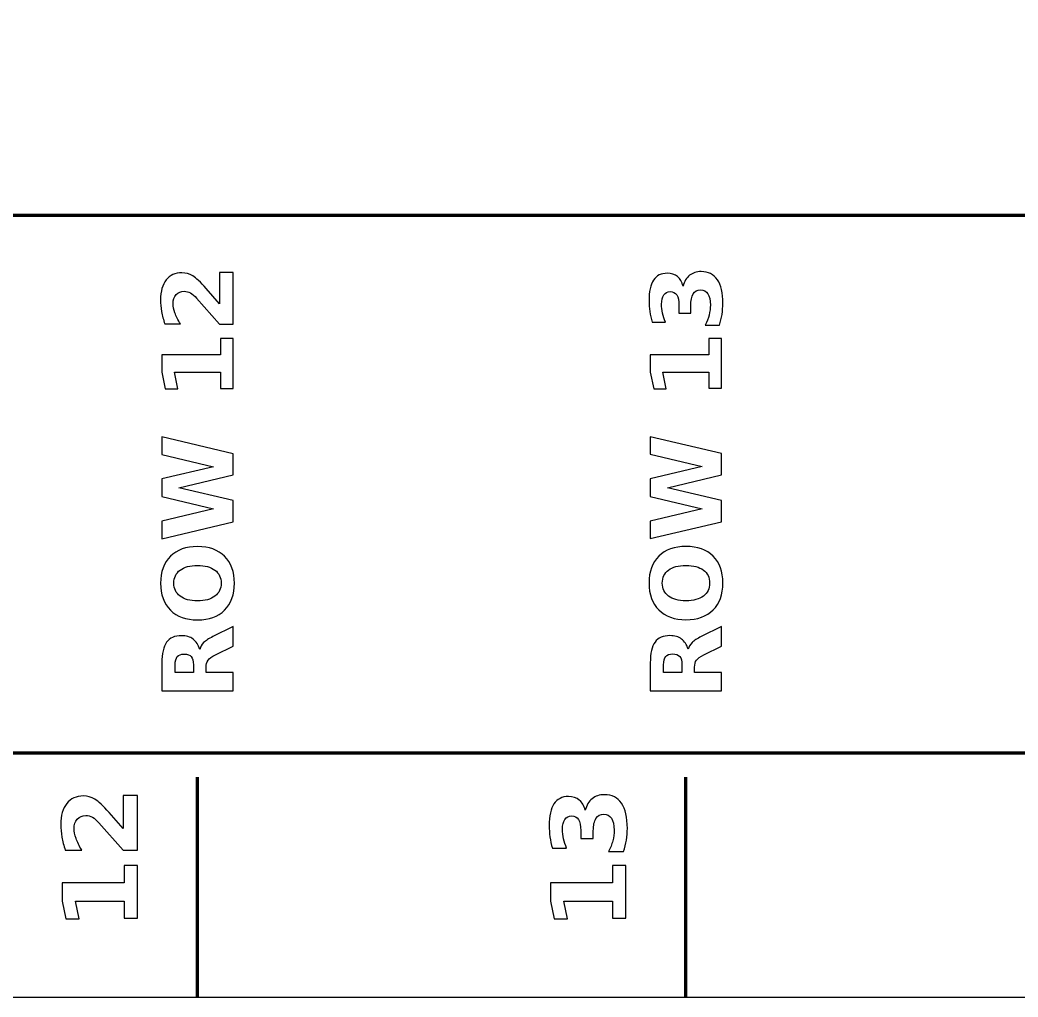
# Model space of a CAD drawing. Header units: centimetres. Extents: x -27.5 to 5.5, y -16.9 to -12.8.
# Drawn here: x -15.17 to -13.127, y -16.85 to -14.85 of the extents above; entities that cross this region are included whole.
import ezdxf

# ---------------------------------------------------------------- set-up
doc = ezdxf.new("R2010")
doc.units = ezdxf.units.CM
doc.header["$MEASUREMENT"] = 0
doc.layers.add('Layer 1', color=7, linetype='Continuous')

msp = doc.modelspace()

# ---------------------------------------------------------------- linework, layer by layer
at = {"layer": 'Layer 1', "color": 7}
msp.add_open_spline([(-27.5, -12.85), (-27.5, -12.85), (5.5, -12.85), (5.5, -12.85), (5.5, -12.85), (5.5, -12.85), (5.5, -16.85), (5.5, -16.85), (5.5, -16.85), (5.5, -16.85), (-27.5, -16.85), (-27.5, -16.85), (-27.5, -16.85), (-27.5, -16.85), (-27.5, -12.85), (-27.5, -12.85)], degree=3, knots=[0, 0, 0, 0, 0.25, 0.25, 0.25, 0.25, 0.5, 0.5, 0.5, 0.5, 0.75, 0.75, 0.75, 0.75, 1, 1, 1, 1], dxfattribs=at)
at = {"layer": 'Layer 1', "color": 250, "lineweight": 100}
msp.add_open_spline([(-26.05684, -16.35), (-26.05684, -16.35), (-26.05684, -15.25), (-26.05684, -15.25), (-26.05684, -15.25), (-26.05684, -15.25), (3.51816, -15.25), (3.51816, -15.25), (3.51816, -15.25), (3.51816, -15.25), (3.51816, -16.35), (3.51816, -16.35), (3.51816, -16.35), (3.51816, -16.35), (-26.05684, -16.35), (-26.05684, -16.35)], degree=3, knots=[0, 0, 0, 0, 0.25, 0.25, 0.25, 0.25, 0.5, 0.5, 0.5, 0.5, 0.75, 0.75, 0.75, 0.75, 1, 1, 1, 1], dxfattribs=at)
at = {"layer": 'Layer 1', "color": 250}
for points, knots in [([(-14.76167, -15.43079), (-14.76167, -15.43079), (-14.76167, -15.36662), (-14.76167, -15.36662), (-14.76167, -15.36662), (-14.76167, -15.36662), (-14.73404, -15.36662), (-14.73404, -15.36662), (-14.73404, -15.36662), (-14.73404, -15.36662), (-14.73404, -15.47259), (-14.73404, -15.47259), (-14.73404, -15.47259), (-14.73404, -15.47259), (-14.76167, -15.47259), (-14.76167, -15.47259), (-14.76167, -15.47259), (-14.76167, -15.47259), (-14.80864, -15.41935), (-14.80864, -15.41935), (-14.80864, -15.41935), (-14.81294, -15.41459), (-14.81714, -15.41109), (-14.82124, -15.40882), (-14.82124, -15.40882), (-14.82534, -15.40652), (-14.82961, -15.40539), (-14.83404, -15.40539), (-14.83404, -15.40539), (-14.84087, -15.40539), (-14.84637, -15.40769), (-14.85054, -15.41229), (-14.85054, -15.41229), (-14.85471, -15.41685), (-14.85677, -15.42295), (-14.85677, -15.43059), (-14.85677, -15.43059), (-14.85677, -15.43645), (-14.85551, -15.44285), (-14.85301, -15.44982), (-14.85301, -15.44982), (-14.85051, -15.45679), (-14.84677, -15.46425), (-14.84184, -15.47219), (-14.84184, -15.47219), (-14.84184, -15.47219), (-14.87387, -15.47219), (-14.87387, -15.47219), (-14.87387, -15.47219), (-14.87667, -15.46372), (-14.87881, -15.45535), (-14.88027, -15.44709), (-14.88027, -15.44709), (-14.88174, -15.43882), (-14.88247, -15.43072), (-14.88247, -15.42275), (-14.88247, -15.42275), (-14.88247, -15.40532), (-14.87864, -15.39175), (-14.87094, -15.38209), (-14.87094, -15.38209), (-14.86327, -15.37242), (-14.85257, -15.36759), (-14.83881, -15.36759), (-14.83881, -15.36759), (-14.83087, -15.36759), (-14.82347, -15.36965), (-14.81661, -15.37375), (-14.81661, -15.37375), (-14.80974, -15.37785), (-14.80054, -15.38649), (-14.78901, -15.39962), (-14.78901, -15.39962), (-14.78901, -15.39962), (-14.76167, -15.43079), (-14.76167, -15.43079)], [0, 0, 0, 0, 0.0526316, 0.0526316, 0.0526316, 0.0526316, 0.1052632, 0.1052632, 0.1052632, 0.1052632, 0.1578947, 0.1578947, 0.1578947, 0.1578947, 0.2105263, 0.2105263, 0.2105263, 0.2105263, 0.2631579, 0.2631579, 0.2631579, 0.2631579, 0.3157895, 0.3157895, 0.3157895, 0.3157895, 0.3684211, 0.3684211, 0.3684211, 0.3684211, 0.4210526, 0.4210526, 0.4210526, 0.4210526, 0.4736842, 0.4736842, 0.4736842, 0.4736842, 0.5263158, 0.5263158, 0.5263158, 0.5263158, 0.5789474, 0.5789474, 0.5789474, 0.5789474, 0.6315789, 0.6315789, 0.6315789, 0.6315789, 0.6842105, 0.6842105, 0.6842105, 0.6842105, 0.7368421, 0.7368421, 0.7368421, 0.7368421, 0.7894737, 0.7894737, 0.7894737, 0.7894737, 0.8421053, 0.8421053, 0.8421053, 0.8421053, 0.8947368, 0.8947368, 0.8947368, 0.8947368, 0.9473684, 0.9473684, 0.9473684, 0.9473684, 1, 1, 1, 1]), ([(-13.81257, -15.39507), (-13.81004, -15.38527), (-13.80561, -15.37777), (-13.79934, -15.37267), (-13.79934, -15.37267), (-13.79304, -15.36757), (-13.78507, -15.36501), (-13.77537, -15.36501), (-13.77537, -15.36501), (-13.76091, -15.36501), (-13.74991, -15.37054), (-13.74237, -15.38161), (-13.74237, -15.38161), (-13.73487, -15.39267), (-13.73111, -15.40881), (-13.73111, -15.43004), (-13.73111, -15.43004), (-13.73111, -15.43754), (-13.73171, -15.44504), (-13.73291, -15.45257), (-13.73291, -15.45257), (-13.73411, -15.46007), (-13.73594, -15.46751), (-13.73834, -15.47487), (-13.73834, -15.47487), (-13.73834, -15.47487), (-13.76734, -15.47487), (-13.76734, -15.47487), (-13.76734, -15.47487), (-13.76384, -15.46784), (-13.76117, -15.46087), (-13.75937, -15.45394), (-13.75937, -15.45394), (-13.75761, -15.44701), (-13.75671, -15.44017), (-13.75671, -15.43347), (-13.75671, -15.43347), (-13.75671, -15.42351), (-13.75844, -15.41587), (-13.76187, -15.41057), (-13.76187, -15.41057), (-13.76534, -15.40527), (-13.77027, -15.40261), (-13.77674, -15.40261), (-13.77674, -15.40261), (-13.78337, -15.40261), (-13.78841, -15.40534), (-13.79181, -15.41077), (-13.79181, -15.41077), (-13.79524, -15.41621), (-13.79694, -15.42424), (-13.79694, -15.43484), (-13.79694, -15.43484), (-13.79694, -15.43484), (-13.79694, -15.44987), (-13.79694, -15.44987), (-13.79694, -15.44987), (-13.79694, -15.44987), (-13.82117, -15.44987), (-13.82117, -15.44987), (-13.82117, -15.44987), (-13.82117, -15.44987), (-13.82117, -15.43407), (-13.82117, -15.43407), (-13.82117, -15.43407), (-13.82117, -15.42461), (-13.82264, -15.41761), (-13.82561, -15.41297), (-13.82561, -15.41297), (-13.82857, -15.40834), (-13.83307, -15.40604), (-13.83911, -15.40604), (-13.83911, -15.40604), (-13.84471, -15.40604), (-13.84904, -15.40827), (-13.85207, -15.41277), (-13.85207, -15.41277), (-13.85514, -15.41727), (-13.85667, -15.42361), (-13.85667, -15.43181), (-13.85667, -15.43181), (-13.85667, -15.43787), (-13.85601, -15.44397), (-13.85464, -15.45017), (-13.85464, -15.45017), (-13.85327, -15.45634), (-13.85124, -15.46247), (-13.84857, -15.46861), (-13.84857, -15.46861), (-13.84857, -15.46861), (-13.87611, -15.46861), (-13.87611, -15.46861), (-13.87611, -15.46861), (-13.87821, -15.46117), (-13.87977, -15.45384), (-13.88081, -15.44654), (-13.88081, -15.44654), (-13.88184, -15.43924), (-13.88237, -15.43211), (-13.88237, -15.42507), (-13.88237, -15.42507), (-13.88237, -15.40614), (-13.87927, -15.39194), (-13.87304, -15.38254), (-13.87304, -15.38254), (-13.86684, -15.37314), (-13.85747, -15.36844), (-13.84497, -15.36844), (-13.84497, -15.36844), (-13.83647, -15.36844), (-13.82947, -15.37067), (-13.82404, -15.37517), (-13.82404, -15.37517), (-13.81861, -15.37967), (-13.81477, -15.38631), (-13.81257, -15.39507)], [0, 0, 0, 0, 0.0344828, 0.0344828, 0.0344828, 0.0344828, 0.0689655, 0.0689655, 0.0689655, 0.0689655, 0.1034483, 0.1034483, 0.1034483, 0.1034483, 0.137931, 0.137931, 0.137931, 0.137931, 0.1724138, 0.1724138, 0.1724138, 0.1724138, 0.2068966, 0.2068966, 0.2068966, 0.2068966, 0.2413793, 0.2413793, 0.2413793, 0.2413793, 0.2758621, 0.2758621, 0.2758621, 0.2758621, 0.3103448, 0.3103448, 0.3103448, 0.3103448, 0.3448276, 0.3448276, 0.3448276, 0.3448276, 0.3793103, 0.3793103, 0.3793103, 0.3793103, 0.4137931, 0.4137931, 0.4137931, 0.4137931, 0.4482759, 0.4482759, 0.4482759, 0.4482759, 0.4827586, 0.4827586, 0.4827586, 0.4827586, 0.5172414, 0.5172414, 0.5172414, 0.5172414, 0.5517241, 0.5517241, 0.5517241, 0.5517241, 0.5862069, 0.5862069, 0.5862069, 0.5862069, 0.6206897, 0.6206897, 0.6206897, 0.6206897, 0.6551724, 0.6551724, 0.6551724, 0.6551724, 0.6896552, 0.6896552, 0.6896552, 0.6896552, 0.7241379, 0.7241379, 0.7241379, 0.7241379, 0.7586207, 0.7586207, 0.7586207, 0.7586207, 0.7931034, 0.7931034, 0.7931034, 0.7931034, 0.8275862, 0.8275862, 0.8275862, 0.8275862, 0.862069, 0.862069, 0.862069, 0.862069, 0.8965517, 0.8965517, 0.8965517, 0.8965517, 0.9310345, 0.9310345, 0.9310345, 0.9310345, 0.9655172, 0.9655172, 0.9655172, 0.9655172, 1, 1, 1, 1]), ([(-14.76001, -15.60416), (-14.76001, -15.60416), (-14.76001, -15.57096), (-14.76001, -15.57096), (-14.76001, -15.57096), (-14.76001, -15.57096), (-14.85424, -15.57096), (-14.85424, -15.57096), (-14.85424, -15.57096), (-14.85424, -15.57096), (-14.84721, -15.60502), (-14.84721, -15.60502), (-14.84721, -15.60502), (-14.84721, -15.60502), (-14.87281, -15.60502), (-14.87281, -15.60502), (-14.87281, -15.60502), (-14.87281, -15.60502), (-14.87984, -15.57116), (-14.87984, -15.57116), (-14.87984, -15.57116), (-14.87984, -15.57116), (-14.87984, -15.53542), (-14.87984, -15.53542), (-14.87984, -15.53542), (-14.87984, -15.53542), (-14.76001, -15.53542), (-14.76001, -15.53542), (-14.76001, -15.53542), (-14.76001, -15.53542), (-14.76001, -15.50222), (-14.76001, -15.50222), (-14.76001, -15.50222), (-14.76001, -15.50222), (-14.73404, -15.50222), (-14.73404, -15.50222), (-14.73404, -15.50222), (-14.73404, -15.50222), (-14.73404, -15.60416), (-14.73404, -15.60416), (-14.73404, -15.60416), (-14.73404, -15.60416), (-14.76001, -15.60416), (-14.76001, -15.60416)], [0, 0, 0, 0, 0.0909091, 0.0909091, 0.0909091, 0.0909091, 0.1818182, 0.1818182, 0.1818182, 0.1818182, 0.2727273, 0.2727273, 0.2727273, 0.2727273, 0.3636364, 0.3636364, 0.3636364, 0.3636364, 0.4545455, 0.4545455, 0.4545455, 0.4545455, 0.5454545, 0.5454545, 0.5454545, 0.5454545, 0.6363636, 0.6363636, 0.6363636, 0.6363636, 0.7272727, 0.7272727, 0.7272727, 0.7272727, 0.8181818, 0.8181818, 0.8181818, 0.8181818, 0.9090909, 0.9090909, 0.9090909, 0.9090909, 1, 1, 1, 1]), ([(-13.75991, -15.60398), (-13.75991, -15.60398), (-13.75991, -15.57078), (-13.75991, -15.57078), (-13.75991, -15.57078), (-13.75991, -15.57078), (-13.85414, -15.57078), (-13.85414, -15.57078), (-13.85414, -15.57078), (-13.85414, -15.57078), (-13.84711, -15.60484), (-13.84711, -15.60484), (-13.84711, -15.60484), (-13.84711, -15.60484), (-13.87271, -15.60484), (-13.87271, -15.60484), (-13.87271, -15.60484), (-13.87271, -15.60484), (-13.87974, -15.57098), (-13.87974, -15.57098), (-13.87974, -15.57098), (-13.87974, -15.57098), (-13.87974, -15.53524), (-13.87974, -15.53524), (-13.87974, -15.53524), (-13.87974, -15.53524), (-13.75991, -15.53524), (-13.75991, -15.53524), (-13.75991, -15.53524), (-13.75991, -15.53524), (-13.75991, -15.50204), (-13.75991, -15.50204), (-13.75991, -15.50204), (-13.75991, -15.50204), (-13.73394, -15.50204), (-13.73394, -15.50204), (-13.73394, -15.50204), (-13.73394, -15.50204), (-13.73394, -15.60398), (-13.73394, -15.60398), (-13.73394, -15.60398), (-13.73394, -15.60398), (-13.75991, -15.60398), (-13.75991, -15.60398)], [0, 0, 0, 0, 0.0909091, 0.0909091, 0.0909091, 0.0909091, 0.1818182, 0.1818182, 0.1818182, 0.1818182, 0.2727273, 0.2727273, 0.2727273, 0.2727273, 0.3636364, 0.3636364, 0.3636364, 0.3636364, 0.4545455, 0.4545455, 0.4545455, 0.4545455, 0.5454545, 0.5454545, 0.5454545, 0.5454545, 0.6363636, 0.6363636, 0.6363636, 0.6363636, 0.7272727, 0.7272727, 0.7272727, 0.7272727, 0.8181818, 0.8181818, 0.8181818, 0.8181818, 0.9090909, 0.9090909, 0.9090909, 0.9090909, 1, 1, 1, 1]), ([(-14.87984, -15.91185), (-14.87984, -15.91185), (-14.87984, -15.87582), (-14.87984, -15.87582), (-14.87984, -15.87582), (-14.87984, -15.87582), (-14.77387, -15.85062), (-14.77387, -15.85062), (-14.77387, -15.85062), (-14.77387, -15.85062), (-14.87984, -15.82562), (-14.87984, -15.82562), (-14.87984, -15.82562), (-14.87984, -15.82562), (-14.87984, -15.78939), (-14.87984, -15.78939), (-14.87984, -15.78939), (-14.87984, -15.78939), (-14.77387, -15.76439), (-14.77387, -15.76439), (-14.77387, -15.76439), (-14.77387, -15.76439), (-14.87984, -15.73919), (-14.87984, -15.73919), (-14.87984, -15.73919), (-14.87984, -15.73919), (-14.87984, -15.70345), (-14.87984, -15.70345), (-14.87984, -15.70345), (-14.87984, -15.70345), (-14.73404, -15.73782), (-14.73404, -15.73782), (-14.73404, -15.73782), (-14.73404, -15.73782), (-14.73404, -15.78119), (-14.73404, -15.78119), (-14.73404, -15.78119), (-14.73404, -15.78119), (-14.84487, -15.80765), (-14.84487, -15.80765), (-14.84487, -15.80765), (-14.84487, -15.80765), (-14.73404, -15.83382), (-14.73404, -15.83382), (-14.73404, -15.83382), (-14.73404, -15.83382), (-14.73404, -15.87719), (-14.73404, -15.87719), (-14.73404, -15.87719), (-14.73404, -15.87719), (-14.87984, -15.91185), (-14.87984, -15.91185)], [0, 0, 0, 0, 0.0769231, 0.0769231, 0.0769231, 0.0769231, 0.1538462, 0.1538462, 0.1538462, 0.1538462, 0.2307692, 0.2307692, 0.2307692, 0.2307692, 0.3076923, 0.3076923, 0.3076923, 0.3076923, 0.3846154, 0.3846154, 0.3846154, 0.3846154, 0.4615385, 0.4615385, 0.4615385, 0.4615385, 0.5384615, 0.5384615, 0.5384615, 0.5384615, 0.6153846, 0.6153846, 0.6153846, 0.6153846, 0.6923077, 0.6923077, 0.6923077, 0.6923077, 0.7692308, 0.7692308, 0.7692308, 0.7692308, 0.8461538, 0.8461538, 0.8461538, 0.8461538, 0.9230769, 0.9230769, 0.9230769, 0.9230769, 1, 1, 1, 1]), ([(-13.87974, -15.91167), (-13.87974, -15.91167), (-13.87974, -15.87564), (-13.87974, -15.87564), (-13.87974, -15.87564), (-13.87974, -15.87564), (-13.77377, -15.85044), (-13.77377, -15.85044), (-13.77377, -15.85044), (-13.77377, -15.85044), (-13.87974, -15.82544), (-13.87974, -15.82544), (-13.87974, -15.82544), (-13.87974, -15.82544), (-13.87974, -15.78921), (-13.87974, -15.78921), (-13.87974, -15.78921), (-13.87974, -15.78921), (-13.77377, -15.76421), (-13.77377, -15.76421), (-13.77377, -15.76421), (-13.77377, -15.76421), (-13.87974, -15.73901), (-13.87974, -15.73901), (-13.87974, -15.73901), (-13.87974, -15.73901), (-13.87974, -15.70327), (-13.87974, -15.70327), (-13.87974, -15.70327), (-13.87974, -15.70327), (-13.73394, -15.73764), (-13.73394, -15.73764), (-13.73394, -15.73764), (-13.73394, -15.73764), (-13.73394, -15.78101), (-13.73394, -15.78101), (-13.73394, -15.78101), (-13.73394, -15.78101), (-13.84477, -15.80747), (-13.84477, -15.80747), (-13.84477, -15.80747), (-13.84477, -15.80747), (-13.73394, -15.83364), (-13.73394, -15.83364), (-13.73394, -15.83364), (-13.73394, -15.83364), (-13.73394, -15.87701), (-13.73394, -15.87701), (-13.73394, -15.87701), (-13.73394, -15.87701), (-13.87974, -15.91167), (-13.87974, -15.91167)], [0, 0, 0, 0, 0.0769231, 0.0769231, 0.0769231, 0.0769231, 0.1538462, 0.1538462, 0.1538462, 0.1538462, 0.2307692, 0.2307692, 0.2307692, 0.2307692, 0.3076923, 0.3076923, 0.3076923, 0.3076923, 0.3846154, 0.3846154, 0.3846154, 0.3846154, 0.4615385, 0.4615385, 0.4615385, 0.4615385, 0.5384615, 0.5384615, 0.5384615, 0.5384615, 0.6153846, 0.6153846, 0.6153846, 0.6153846, 0.6923077, 0.6923077, 0.6923077, 0.6923077, 0.7692308, 0.7692308, 0.7692308, 0.7692308, 0.8461538, 0.8461538, 0.8461538, 0.8461538, 0.9230769, 0.9230769, 0.9230769, 0.9230769, 1, 1, 1, 1]), ([(-14.88247, -16.00288), (-14.88247, -15.97945), (-14.87577, -15.96108), (-14.86234, -15.94782), (-14.86234, -15.94782), (-14.84894, -15.93452), (-14.83041, -15.92788), (-14.80681, -15.92788), (-14.80681, -15.92788), (-14.78324, -15.92788), (-14.76474, -15.93452), (-14.75134, -15.94782), (-14.75134, -15.94782), (-14.73791, -15.96108), (-14.73121, -15.97945), (-14.73121, -16.00288), (-14.73121, -16.00288), (-14.73121, -16.02625), (-14.73791, -16.04458), (-14.75134, -16.05792), (-14.75134, -16.05792), (-14.76474, -16.07122), (-14.78324, -16.07788), (-14.80681, -16.07788), (-14.80681, -16.07788), (-14.83041, -16.07788), (-14.84894, -16.07122), (-14.86234, -16.05792), (-14.86234, -16.05792), (-14.87577, -16.04458), (-14.88247, -16.02625), (-14.88247, -16.00288)], [0, 0, 0, 0, 0.125, 0.125, 0.125, 0.125, 0.25, 0.25, 0.25, 0.25, 0.375, 0.375, 0.375, 0.375, 0.5, 0.5, 0.5, 0.5, 0.625, 0.625, 0.625, 0.625, 0.75, 0.75, 0.75, 0.75, 0.875, 0.875, 0.875, 0.875, 1, 1, 1, 1]), ([(-13.88237, -16.0027), (-13.88237, -15.97927), (-13.87567, -15.9609), (-13.86224, -15.94764), (-13.86224, -15.94764), (-13.84884, -15.93434), (-13.83031, -15.9277), (-13.80671, -15.9277), (-13.80671, -15.9277), (-13.78314, -15.9277), (-13.76464, -15.93434), (-13.75124, -15.94764), (-13.75124, -15.94764), (-13.73781, -15.9609), (-13.73111, -15.97927), (-13.73111, -16.0027), (-13.73111, -16.0027), (-13.73111, -16.02607), (-13.73781, -16.0444), (-13.75124, -16.05774), (-13.75124, -16.05774), (-13.76464, -16.07104), (-13.78314, -16.0777), (-13.80671, -16.0777), (-13.80671, -16.0777), (-13.83031, -16.0777), (-13.84884, -16.07104), (-13.86224, -16.05774), (-13.86224, -16.05774), (-13.87567, -16.0444), (-13.88237, -16.02607), (-13.88237, -16.0027)], [0, 0, 0, 0, 0.125, 0.125, 0.125, 0.125, 0.25, 0.25, 0.25, 0.25, 0.375, 0.375, 0.375, 0.375, 0.5, 0.5, 0.5, 0.5, 0.625, 0.625, 0.625, 0.625, 0.75, 0.75, 0.75, 0.75, 0.875, 0.875, 0.875, 0.875, 1, 1, 1, 1]), ([(-14.85524, -16.00288), (-14.85524, -16.01435), (-14.85101, -16.02322), (-14.84254, -16.02955), (-14.84254, -16.02955), (-14.83407, -16.03585), (-14.82217, -16.03902), (-14.80681, -16.03902), (-14.80681, -16.03902), (-14.79147, -16.03902), (-14.77961, -16.03585), (-14.77114, -16.02955), (-14.77114, -16.02955), (-14.76267, -16.02322), (-14.75844, -16.01435), (-14.75844, -16.00288), (-14.75844, -16.00288), (-14.75844, -15.99135), (-14.76267, -15.98245), (-14.77114, -15.97612), (-14.77114, -15.97612), (-14.77961, -15.96982), (-14.79147, -15.96665), (-14.80681, -15.96665), (-14.80681, -15.96665), (-14.82217, -15.96665), (-14.83407, -15.96982), (-14.84254, -15.97612), (-14.84254, -15.97612), (-14.85101, -15.98245), (-14.85524, -15.99135), (-14.85524, -16.00288)], [0, 0, 0, 0, 0.125, 0.125, 0.125, 0.125, 0.25, 0.25, 0.25, 0.25, 0.375, 0.375, 0.375, 0.375, 0.5, 0.5, 0.5, 0.5, 0.625, 0.625, 0.625, 0.625, 0.75, 0.75, 0.75, 0.75, 0.875, 0.875, 0.875, 0.875, 1, 1, 1, 1]), ([(-13.85514, -16.0027), (-13.85514, -16.01417), (-13.85091, -16.02304), (-13.84244, -16.02937), (-13.84244, -16.02937), (-13.83397, -16.03567), (-13.82207, -16.03884), (-13.80671, -16.03884), (-13.80671, -16.03884), (-13.79137, -16.03884), (-13.77951, -16.03567), (-13.77104, -16.02937), (-13.77104, -16.02937), (-13.76257, -16.02304), (-13.75834, -16.01417), (-13.75834, -16.0027), (-13.75834, -16.0027), (-13.75834, -15.99117), (-13.76257, -15.98227), (-13.77104, -15.97594), (-13.77104, -15.97594), (-13.77951, -15.96964), (-13.79137, -15.96647), (-13.80671, -15.96647), (-13.80671, -15.96647), (-13.82207, -15.96647), (-13.83397, -15.96964), (-13.84244, -15.97594), (-13.84244, -15.97594), (-13.85091, -15.98227), (-13.85514, -15.99117), (-13.85514, -16.0027)], [0, 0, 0, 0, 0.125, 0.125, 0.125, 0.125, 0.25, 0.25, 0.25, 0.25, 0.375, 0.375, 0.375, 0.375, 0.5, 0.5, 0.5, 0.5, 0.625, 0.625, 0.625, 0.625, 0.75, 0.75, 0.75, 0.75, 0.875, 0.875, 0.875, 0.875, 1, 1, 1, 1]), ([(-14.78921, -16.18588), (-14.78921, -16.18588), (-14.73404, -16.18588), (-14.73404, -16.18588), (-14.73404, -16.18588), (-14.73404, -16.18588), (-14.73404, -16.22348), (-14.73404, -16.22348), (-14.73404, -16.22348), (-14.73404, -16.22348), (-14.87984, -16.22348), (-14.87984, -16.22348), (-14.87984, -16.22348), (-14.87984, -16.22348), (-14.87984, -16.16605), (-14.87984, -16.16605), (-14.87984, -16.16605), (-14.87984, -16.14685), (-14.87661, -16.13275), (-14.87017, -16.12382), (-14.87017, -16.12382), (-14.86374, -16.11485), (-14.85354, -16.11038), (-14.83961, -16.11038), (-14.83961, -16.11038), (-14.82997, -16.11038), (-14.82204, -16.11272), (-14.81587, -16.11735), (-14.81587, -16.11735), (-14.80967, -16.12202), (-14.80511, -16.12905), (-14.80217, -16.13842), (-14.80217, -16.13842), (-14.80101, -16.13328), (-14.79837, -16.12865), (-14.79424, -16.12458), (-14.79424, -16.12458), (-14.79011, -16.12052), (-14.78384, -16.11642), (-14.77544, -16.11225), (-14.77544, -16.11225), (-14.77544, -16.11225), (-14.73404, -16.09182), (-14.73404, -16.09182), (-14.73404, -16.09182), (-14.73404, -16.09182), (-14.73404, -16.13188), (-14.73404, -16.13188), (-14.73404, -16.13188), (-14.73404, -16.13188), (-14.77027, -16.14965), (-14.77027, -16.14965), (-14.77027, -16.14965), (-14.77754, -16.15322), (-14.78254, -16.15685), (-14.78521, -16.16055), (-14.78521, -16.16055), (-14.78787, -16.16422), (-14.78921, -16.16912), (-14.78921, -16.17525), (-14.78921, -16.17525), (-14.78921, -16.17525), (-14.78921, -16.18588), (-14.78921, -16.18588)], [0, 0, 0, 0, 0.0625, 0.0625, 0.0625, 0.0625, 0.125, 0.125, 0.125, 0.125, 0.1875, 0.1875, 0.1875, 0.1875, 0.25, 0.25, 0.25, 0.25, 0.3125, 0.3125, 0.3125, 0.3125, 0.375, 0.375, 0.375, 0.375, 0.4375, 0.4375, 0.4375, 0.4375, 0.5, 0.5, 0.5, 0.5, 0.5625, 0.5625, 0.5625, 0.5625, 0.625, 0.625, 0.625, 0.625, 0.6875, 0.6875, 0.6875, 0.6875, 0.75, 0.75, 0.75, 0.75, 0.8125, 0.8125, 0.8125, 0.8125, 0.875, 0.875, 0.875, 0.875, 0.9375, 0.9375, 0.9375, 0.9375, 1, 1, 1, 1]), ([(-13.78911, -16.1857), (-13.78911, -16.1857), (-13.73394, -16.1857), (-13.73394, -16.1857), (-13.73394, -16.1857), (-13.73394, -16.1857), (-13.73394, -16.2233), (-13.73394, -16.2233), (-13.73394, -16.2233), (-13.73394, -16.2233), (-13.87974, -16.2233), (-13.87974, -16.2233), (-13.87974, -16.2233), (-13.87974, -16.2233), (-13.87974, -16.16587), (-13.87974, -16.16587), (-13.87974, -16.16587), (-13.87974, -16.14667), (-13.87651, -16.13257), (-13.87007, -16.12364), (-13.87007, -16.12364), (-13.86364, -16.11467), (-13.85344, -16.1102), (-13.83951, -16.1102), (-13.83951, -16.1102), (-13.82987, -16.1102), (-13.82194, -16.11254), (-13.81577, -16.11717), (-13.81577, -16.11717), (-13.80957, -16.12184), (-13.80501, -16.12887), (-13.80207, -16.13824), (-13.80207, -16.13824), (-13.80091, -16.1331), (-13.79827, -16.12847), (-13.79414, -16.1244), (-13.79414, -16.1244), (-13.79001, -16.12034), (-13.78374, -16.11624), (-13.77534, -16.11207), (-13.77534, -16.11207), (-13.77534, -16.11207), (-13.73394, -16.09164), (-13.73394, -16.09164), (-13.73394, -16.09164), (-13.73394, -16.09164), (-13.73394, -16.1317), (-13.73394, -16.1317), (-13.73394, -16.1317), (-13.73394, -16.1317), (-13.77017, -16.14947), (-13.77017, -16.14947), (-13.77017, -16.14947), (-13.77744, -16.15304), (-13.78244, -16.15667), (-13.78511, -16.16037), (-13.78511, -16.16037), (-13.78777, -16.16404), (-13.78911, -16.16894), (-13.78911, -16.17507), (-13.78911, -16.17507), (-13.78911, -16.17507), (-13.78911, -16.1857), (-13.78911, -16.1857)], [0, 0, 0, 0, 0.0625, 0.0625, 0.0625, 0.0625, 0.125, 0.125, 0.125, 0.125, 0.1875, 0.1875, 0.1875, 0.1875, 0.25, 0.25, 0.25, 0.25, 0.3125, 0.3125, 0.3125, 0.3125, 0.375, 0.375, 0.375, 0.375, 0.4375, 0.4375, 0.4375, 0.4375, 0.5, 0.5, 0.5, 0.5, 0.5625, 0.5625, 0.5625, 0.5625, 0.625, 0.625, 0.625, 0.625, 0.6875, 0.6875, 0.6875, 0.6875, 0.75, 0.75, 0.75, 0.75, 0.8125, 0.8125, 0.8125, 0.8125, 0.875, 0.875, 0.875, 0.875, 0.9375, 0.9375, 0.9375, 0.9375, 1, 1, 1, 1]), ([(-14.81517, -16.17005), (-14.81517, -16.16218), (-14.81664, -16.15652), (-14.81957, -16.15312), (-14.81957, -16.15312), (-14.82251, -16.14968), (-14.82734, -16.14798), (-14.83404, -16.14798), (-14.83404, -16.14798), (-14.84067, -16.14798), (-14.84544, -16.14968), (-14.84831, -16.15312), (-14.84831, -16.15312), (-14.85117, -16.15652), (-14.85261, -16.16218), (-14.85261, -16.17005), (-14.85261, -16.17005), (-14.85261, -16.17005), (-14.85261, -16.18588), (-14.85261, -16.18588), (-14.85261, -16.18588), (-14.85261, -16.18588), (-14.81517, -16.18588), (-14.81517, -16.18588), (-14.81517, -16.18588), (-14.81517, -16.18588), (-14.81517, -16.17005), (-14.81517, -16.17005)], [0, 0, 0, 0, 0.1428571, 0.1428571, 0.1428571, 0.1428571, 0.2857143, 0.2857143, 0.2857143, 0.2857143, 0.4285714, 0.4285714, 0.4285714, 0.4285714, 0.5714286, 0.5714286, 0.5714286, 0.5714286, 0.7142857, 0.7142857, 0.7142857, 0.7142857, 0.8571429, 0.8571429, 0.8571429, 0.8571429, 1, 1, 1, 1]), ([(-13.81507, -16.16987), (-13.81507, -16.162), (-13.81654, -16.15634), (-13.81947, -16.15294), (-13.81947, -16.15294), (-13.82241, -16.1495), (-13.82724, -16.1478), (-13.83394, -16.1478), (-13.83394, -16.1478), (-13.84057, -16.1478), (-13.84534, -16.1495), (-13.84821, -16.15294), (-13.84821, -16.15294), (-13.85107, -16.15634), (-13.85251, -16.162), (-13.85251, -16.16987), (-13.85251, -16.16987), (-13.85251, -16.16987), (-13.85251, -16.1857), (-13.85251, -16.1857), (-13.85251, -16.1857), (-13.85251, -16.1857), (-13.81507, -16.1857), (-13.81507, -16.1857), (-13.81507, -16.1857), (-13.81507, -16.1857), (-13.81507, -16.16987), (-13.81507, -16.16987)], [0, 0, 0, 0, 0.1428571, 0.1428571, 0.1428571, 0.1428571, 0.2857143, 0.2857143, 0.2857143, 0.2857143, 0.4285714, 0.4285714, 0.4285714, 0.4285714, 0.5714286, 0.5714286, 0.5714286, 0.5714286, 0.7142857, 0.7142857, 0.7142857, 0.7142857, 0.8571429, 0.8571429, 0.8571429, 0.8571429, 1, 1, 1, 1]), ([(-14.95895, -16.50535), (-14.95895, -16.50535), (-14.95895, -16.43744), (-14.95895, -16.43744), (-14.95895, -16.43744), (-14.95895, -16.43744), (-14.9297, -16.43744), (-14.9297, -16.43744), (-14.9297, -16.43744), (-14.9297, -16.43744), (-14.9297, -16.54959), (-14.9297, -16.54959), (-14.9297, -16.54959), (-14.9297, -16.54959), (-14.95895, -16.54959), (-14.95895, -16.54959), (-14.95895, -16.54959), (-14.95895, -16.54959), (-15.00865, -16.49325), (-15.00865, -16.49325), (-15.00865, -16.49325), (-15.0132, -16.48821), (-15.01765, -16.4845), (-15.02199, -16.48211), (-15.02199, -16.48211), (-15.02633, -16.47967), (-15.03084, -16.47847), (-15.03553, -16.47847), (-15.03553, -16.47847), (-15.04277, -16.47847), (-15.04859, -16.48091), (-15.053, -16.48577), (-15.053, -16.48577), (-15.05741, -16.49061), (-15.05959, -16.49706), (-15.05959, -16.50514), (-15.05959, -16.50514), (-15.05959, -16.51135), (-15.05825, -16.51812), (-15.05561, -16.5255), (-15.05561, -16.5255), (-15.05296, -16.53287), (-15.04901, -16.54077), (-15.04379, -16.54917), (-15.04379, -16.54917), (-15.04379, -16.54917), (-15.07769, -16.54917), (-15.07769, -16.54917), (-15.07769, -16.54917), (-15.08066, -16.54021), (-15.08291, -16.53135), (-15.08447, -16.5226), (-15.08447, -16.5226), (-15.08602, -16.51386), (-15.08679, -16.50528), (-15.08679, -16.49685), (-15.08679, -16.49685), (-15.08679, -16.4784), (-15.08274, -16.46404), (-15.07459, -16.45381), (-15.07459, -16.45381), (-15.06647, -16.44358), (-15.05515, -16.43847), (-15.04058, -16.43847), (-15.04058, -16.43847), (-15.03218, -16.43847), (-15.02435, -16.44065), (-15.01708, -16.44499), (-15.01708, -16.44499), (-15.00982, -16.44933), (-15.00008, -16.45847), (-14.98787, -16.47237), (-14.98787, -16.47237), (-14.98787, -16.47237), (-14.95895, -16.50535), (-14.95895, -16.50535)], [0, 0, 0, 0, 0.0526316, 0.0526316, 0.0526316, 0.0526316, 0.1052632, 0.1052632, 0.1052632, 0.1052632, 0.1578947, 0.1578947, 0.1578947, 0.1578947, 0.2105263, 0.2105263, 0.2105263, 0.2105263, 0.2631579, 0.2631579, 0.2631579, 0.2631579, 0.3157895, 0.3157895, 0.3157895, 0.3157895, 0.3684211, 0.3684211, 0.3684211, 0.3684211, 0.4210526, 0.4210526, 0.4210526, 0.4210526, 0.4736842, 0.4736842, 0.4736842, 0.4736842, 0.5263158, 0.5263158, 0.5263158, 0.5263158, 0.5789474, 0.5789474, 0.5789474, 0.5789474, 0.6315789, 0.6315789, 0.6315789, 0.6315789, 0.6842105, 0.6842105, 0.6842105, 0.6842105, 0.7368421, 0.7368421, 0.7368421, 0.7368421, 0.7894737, 0.7894737, 0.7894737, 0.7894737, 0.8421053, 0.8421053, 0.8421053, 0.8421053, 0.8947368, 0.8947368, 0.8947368, 0.8947368, 0.9473684, 0.9473684, 0.9473684, 0.9473684, 1, 1, 1, 1]), ([(-14.01292, -16.46775), (-14.01024, -16.45738), (-14.00555, -16.44944), (-13.99892, -16.44404), (-13.99892, -16.44404), (-13.99225, -16.43864), (-13.98382, -16.43593), (-13.97355, -16.43593), (-13.97355, -16.43593), (-13.95824, -16.43593), (-13.9466, -16.44178), (-13.93863, -16.45349), (-13.93863, -16.45349), (-13.93069, -16.46521), (-13.9267, -16.48228), (-13.9267, -16.50475), (-13.9267, -16.50475), (-13.9267, -16.51269), (-13.92734, -16.52063), (-13.92861, -16.5286), (-13.92861, -16.5286), (-13.92988, -16.53654), (-13.93182, -16.54441), (-13.93436, -16.5522), (-13.93436, -16.5522), (-13.93436, -16.5522), (-13.96505, -16.5522), (-13.96505, -16.5522), (-13.96505, -16.5522), (-13.96134, -16.54476), (-13.95852, -16.53739), (-13.95662, -16.53005), (-13.95662, -16.53005), (-13.95475, -16.52271), (-13.9538, -16.51548), (-13.9538, -16.50839), (-13.9538, -16.50839), (-13.9538, -16.49784), (-13.95563, -16.48976), (-13.95926, -16.48415), (-13.95926, -16.48415), (-13.96293, -16.47854), (-13.96815, -16.47572), (-13.975, -16.47572), (-13.975, -16.47572), (-13.98202, -16.47572), (-13.98734, -16.47861), (-13.99094, -16.48436), (-13.99094, -16.48436), (-13.99458, -16.49011), (-13.99638, -16.49862), (-13.99638, -16.50983), (-13.99638, -16.50983), (-13.99638, -16.50983), (-13.99638, -16.52574), (-13.99638, -16.52574), (-13.99638, -16.52574), (-13.99638, -16.52574), (-14.02202, -16.52574), (-14.02202, -16.52574), (-14.02202, -16.52574), (-14.02202, -16.52574), (-14.02202, -16.50902), (-14.02202, -16.50902), (-14.02202, -16.50902), (-14.02202, -16.499), (-14.02358, -16.4916), (-14.02672, -16.48669), (-14.02672, -16.48669), (-14.02986, -16.48179), (-14.03462, -16.47935), (-14.041, -16.47935), (-14.041, -16.47935), (-14.04693, -16.47935), (-14.05152, -16.48172), (-14.05473, -16.48648), (-14.05473, -16.48648), (-14.05797, -16.49124), (-14.05959, -16.49795), (-14.05959, -16.50662), (-14.05959, -16.50662), (-14.05959, -16.51304), (-14.05889, -16.5195), (-14.05744, -16.52606), (-14.05744, -16.52606), (-14.056, -16.53259), (-14.05384, -16.53908), (-14.05102, -16.54557), (-14.05102, -16.54557), (-14.05102, -16.54557), (-14.08016, -16.54557), (-14.08016, -16.54557), (-14.08016, -16.54557), (-14.08238, -16.5377), (-14.08404, -16.52994), (-14.08514, -16.52222), (-14.08514, -16.52222), (-14.08623, -16.51449), (-14.08679, -16.50694), (-14.08679, -16.4995), (-14.08679, -16.4995), (-14.08679, -16.47946), (-14.08351, -16.46443), (-14.07692, -16.45448), (-14.07692, -16.45448), (-14.07035, -16.44453), (-14.06044, -16.43956), (-14.04721, -16.43956), (-14.04721, -16.43956), (-14.03822, -16.43956), (-14.03081, -16.44192), (-14.02506, -16.44669), (-14.02506, -16.44669), (-14.01931, -16.45145), (-14.01525, -16.45847), (-14.01292, -16.46775)], [0, 0, 0, 0, 0.0344828, 0.0344828, 0.0344828, 0.0344828, 0.0689655, 0.0689655, 0.0689655, 0.0689655, 0.1034483, 0.1034483, 0.1034483, 0.1034483, 0.137931, 0.137931, 0.137931, 0.137931, 0.1724138, 0.1724138, 0.1724138, 0.1724138, 0.2068966, 0.2068966, 0.2068966, 0.2068966, 0.2413793, 0.2413793, 0.2413793, 0.2413793, 0.2758621, 0.2758621, 0.2758621, 0.2758621, 0.3103448, 0.3103448, 0.3103448, 0.3103448, 0.3448276, 0.3448276, 0.3448276, 0.3448276, 0.3793103, 0.3793103, 0.3793103, 0.3793103, 0.4137931, 0.4137931, 0.4137931, 0.4137931, 0.4482759, 0.4482759, 0.4482759, 0.4482759, 0.4827586, 0.4827586, 0.4827586, 0.4827586, 0.5172414, 0.5172414, 0.5172414, 0.5172414, 0.5517241, 0.5517241, 0.5517241, 0.5517241, 0.5862069, 0.5862069, 0.5862069, 0.5862069, 0.6206897, 0.6206897, 0.6206897, 0.6206897, 0.6551724, 0.6551724, 0.6551724, 0.6551724, 0.6896552, 0.6896552, 0.6896552, 0.6896552, 0.7241379, 0.7241379, 0.7241379, 0.7241379, 0.7586207, 0.7586207, 0.7586207, 0.7586207, 0.7931034, 0.7931034, 0.7931034, 0.7931034, 0.8275862, 0.8275862, 0.8275862, 0.8275862, 0.862069, 0.862069, 0.862069, 0.862069, 0.8965517, 0.8965517, 0.8965517, 0.8965517, 0.9310345, 0.9310345, 0.9310345, 0.9310345, 0.9655172, 0.9655172, 0.9655172, 0.9655172, 1, 1, 1, 1]), ([(-14.95718, -16.68884), (-14.95718, -16.68884), (-14.95718, -16.6537), (-14.95718, -16.6537), (-14.95718, -16.6537), (-14.95718, -16.6537), (-15.05691, -16.6537), (-15.05691, -16.6537), (-15.05691, -16.6537), (-15.05691, -16.6537), (-15.04947, -16.68976), (-15.04947, -16.68976), (-15.04947, -16.68976), (-15.04947, -16.68976), (-15.07656, -16.68976), (-15.07656, -16.68976), (-15.07656, -16.68976), (-15.07656, -16.68976), (-15.08401, -16.65391), (-15.08401, -16.65391), (-15.08401, -16.65391), (-15.08401, -16.65391), (-15.08401, -16.6161), (-15.08401, -16.6161), (-15.08401, -16.6161), (-15.08401, -16.6161), (-14.95718, -16.6161), (-14.95718, -16.6161), (-14.95718, -16.6161), (-14.95718, -16.6161), (-14.95718, -16.58096), (-14.95718, -16.58096), (-14.95718, -16.58096), (-14.95718, -16.58096), (-14.9297, -16.58096), (-14.9297, -16.58096), (-14.9297, -16.58096), (-14.9297, -16.58096), (-14.9297, -16.68884), (-14.9297, -16.68884), (-14.9297, -16.68884), (-14.9297, -16.68884), (-14.95718, -16.68884), (-14.95718, -16.68884)], [0, 0, 0, 0, 0.0909091, 0.0909091, 0.0909091, 0.0909091, 0.1818182, 0.1818182, 0.1818182, 0.1818182, 0.2727273, 0.2727273, 0.2727273, 0.2727273, 0.3636364, 0.3636364, 0.3636364, 0.3636364, 0.4545455, 0.4545455, 0.4545455, 0.4545455, 0.5454545, 0.5454545, 0.5454545, 0.5454545, 0.6363636, 0.6363636, 0.6363636, 0.6363636, 0.7272727, 0.7272727, 0.7272727, 0.7272727, 0.8181818, 0.8181818, 0.8181818, 0.8181818, 0.9090909, 0.9090909, 0.9090909, 0.9090909, 1, 1, 1, 1]), ([(-13.95718, -16.68884), (-13.95718, -16.68884), (-13.95718, -16.6537), (-13.95718, -16.6537), (-13.95718, -16.6537), (-13.95718, -16.6537), (-14.05691, -16.6537), (-14.05691, -16.6537), (-14.05691, -16.6537), (-14.05691, -16.6537), (-14.04947, -16.68976), (-14.04947, -16.68976), (-14.04947, -16.68976), (-14.04947, -16.68976), (-14.07656, -16.68976), (-14.07656, -16.68976), (-14.07656, -16.68976), (-14.07656, -16.68976), (-14.08401, -16.65391), (-14.08401, -16.65391), (-14.08401, -16.65391), (-14.08401, -16.65391), (-14.08401, -16.6161), (-14.08401, -16.6161), (-14.08401, -16.6161), (-14.08401, -16.6161), (-13.95718, -16.6161), (-13.95718, -16.6161), (-13.95718, -16.6161), (-13.95718, -16.6161), (-13.95718, -16.58096), (-13.95718, -16.58096), (-13.95718, -16.58096), (-13.95718, -16.58096), (-13.9297, -16.58096), (-13.9297, -16.58096), (-13.9297, -16.58096), (-13.9297, -16.58096), (-13.9297, -16.68884), (-13.9297, -16.68884), (-13.9297, -16.68884), (-13.9297, -16.68884), (-13.95718, -16.68884), (-13.95718, -16.68884)], [0, 0, 0, 0, 0.0909091, 0.0909091, 0.0909091, 0.0909091, 0.1818182, 0.1818182, 0.1818182, 0.1818182, 0.2727273, 0.2727273, 0.2727273, 0.2727273, 0.3636364, 0.3636364, 0.3636364, 0.3636364, 0.4545455, 0.4545455, 0.4545455, 0.4545455, 0.5454545, 0.5454545, 0.5454545, 0.5454545, 0.6363636, 0.6363636, 0.6363636, 0.6363636, 0.7272727, 0.7272727, 0.7272727, 0.7272727, 0.8181818, 0.8181818, 0.8181818, 0.8181818, 0.9090909, 0.9090909, 0.9090909, 0.9090909, 1, 1, 1, 1])]:
    msp.add_open_spline(points, degree=3, knots=knots, dxfattribs=at)
at = {"layer": 'Layer 1', "color": 250, "lineweight": 106}
for points in [[(-14.80684, -16.85), (-14.80684, -16.85), (-14.80686, -16.40001), (-14.80686, -16.40001)], [(-13.80684, -16.85), (-13.80684, -16.85), (-13.80686, -16.40001), (-13.80686, -16.40001)]]:
    msp.add_open_spline(points, degree=3, dxfattribs=at)

doc.saveas('drawing.dxf')
